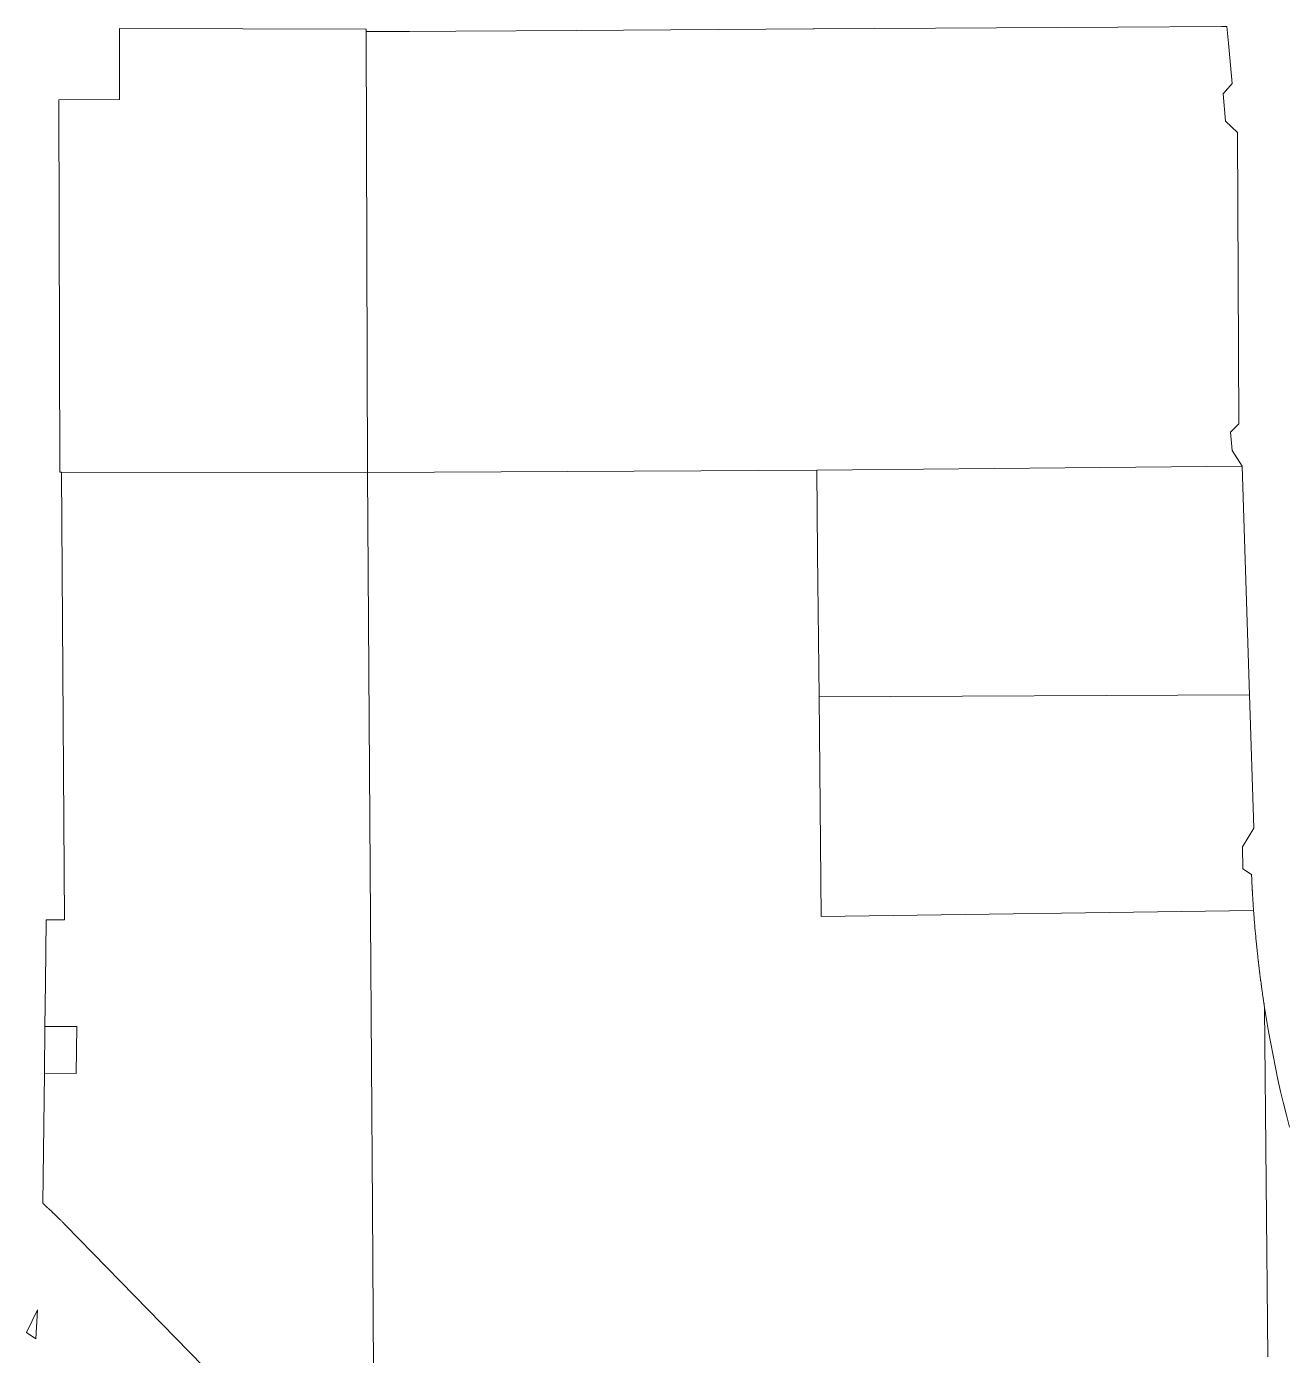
# Model space of a CAD drawing. Header units: feet. Extents: x 865220 to 2774701, y -2240498 to 961524.
# Drawn here: x 2758772 to 2762528, y 957301 to 961264 of the extents above; entities that cross this region are included whole.
import ezdxf

# ---------------------------------------------------------------- set-up
doc = ezdxf.new("R2010")
doc.units = ezdxf.units.FT
doc.header["$LTSCALE"] = 0.015
doc.header["$MEASUREMENT"] = 0
doc.layers.add('Parcels', color=7, linetype='Continuous', lineweight=0)

msp = doc.modelspace()

# ---------------------------------------------------------------- linework, layer by layer
at = {"layer": 'Parcels', "lineweight": 5, "ltscale": 100}
for p, q in [((2762025.5, 961262.4), (2761119.9, 961257.1)), ((2762334.7, 961264.2), (2762025.5, 961262.4)), ((2762351.1, 961264.3), (2762334.7, 961264.2)), ((2762355.7, 961215.3), (2762351.1, 961264.3)), ((2759049.4, 961254.8), (2759048.5, 961046.8)), ((2759784.6, 961257), (2759049.4, 961258.3)), ((2759049.4, 961258.3), (2759049.4, 961254.8)), ((2759784.6, 961256.1), (2759784.6, 961257)), ((2759784.6, 961257), (2759784.6, 961257)), ((2759784.6, 961255.2), (2759784.6, 961256.1)), ((2759784.6, 961254.3), (2759784.6, 961255.2)), ((2759784.6, 961250), (2759784.6, 961254.3)), ((2759784.6, 961249.2), (2759784.6, 961250)), ((2759784.8, 961249.2), (2759784.6, 961249.2)), ((2759784.6, 961248.3), (2759784.6, 961249.2)), ((2759788.8, 959935.6), (2759784.6, 961248.3)), ((2759913.7, 961249.9), (2759784.8, 961249.2)), ((2760052.2, 961250.7), (2759913.7, 961249.9)), ((2760410.4, 961252.9), (2760052.2, 961250.7)), ((2761117.4, 961257.1), (2760410.4, 961252.9)), ((2761119.9, 961257.1), (2761117.4, 961257.1)), ((2761119.9, 961257.1), (2761119.9, 961257.1)), ((2762366.8, 961094.2), (2762355.7, 961215.3)), ((2762339.6, 961063.6), (2762366.8, 961094.2)), ((2759048.5, 961046.8), (2758868, 961046.2)), ((2758868, 961046.2), (2758871.1, 959937.1)), ((2762347.2, 960982.4), (2762339.6, 961063.6)), ((2762382.3, 960948.3), (2762347.2, 960982.4)), ((2762386.9, 960079.4), (2762382.3, 960948.3)), ((2762362.1, 960054.3), (2762386.9, 960079.4)), ((2762366.9, 960000), (2762362.1, 960054.3)), ((2762396.4, 959953.2), (2762366.9, 960000)), ((2758871.1, 959937.1), (2758871.1, 959935.3)), ((2758871.1, 959935.3), (2758876.3, 959935.2)), ((2759788.7, 959934.7), (2758876.3, 959935.2)), ((2758876.3, 959935.2), (2758884.8, 958600.1)), ((2759788.8, 959934.7), (2759788.7, 959934.7)), ((2759788.7, 959934.7), (2759788.7, 959934.7)), ((2759788.7, 959934.7), (2759788.8, 959934.7)), ((2759788.8, 959935.6), (2759788.8, 959934.7)), ((2759797.4, 958604.9), (2759788.8, 959934.7)), ((2759788.8, 959934.7), (2759789.4, 959934.7)), ((2759789.4, 959934.7), (2760782, 959939.5)), ((2760782, 959939.5), (2761128.1, 959941.2)), ((2761129.1, 959941.3), (2761128.1, 959941.2)), ((2761130.6, 959693.2), (2761128.1, 959941.2)), ((2761128.1, 959941.2), (2761128.1, 959941.2)), ((2762396.4, 959953.2), (2761129.1, 959941.3)), ((2762418.3, 959271.1), (2762396.4, 959953.2)), ((2761134.9, 959265.6), (2761130.6, 959693.2)), ((2762418.3, 959271.1), (2761134.9, 959265.6)), ((2761134.9, 959265.6), (2761141.4, 958610)), ((2761141.4, 958610), (2761134.9, 959265.6)), ((2762431.1, 958873.9), (2762418.3, 959271.1)), ((2762418.3, 959271.1), (2762418.3, 959271.1)), ((2762397.9, 958817.8), (2762431.1, 958873.9)), ((2762398.7, 958752.2), (2762397.9, 958817.8)), ((2762424.4, 958735.4), (2762398.7, 958752.2)), ((2762424.6, 958730.4), (2762424.4, 958735.4)), ((2762424.8, 958726.1), (2762424.6, 958730.4)), ((2762424.9, 958724.7), (2762424.8, 958726.1)), ((2762424.9, 958723.6), (2762424.9, 958724.7)), ((2762425, 958722.1), (2762424.9, 958723.6)), ((2762425.2, 958717.9), (2762425, 958722.1)), ((2762425.3, 958714.4), (2762425.2, 958717.9)), ((2762425.4, 958713.9), (2762425.3, 958714.4)), ((2762425.5, 958711.8), (2762425.4, 958713.9)), ((2762425.5, 958710.8), (2762425.5, 958711.8)), ((2762425.7, 958707.1), (2762425.5, 958710.8)), ((2762425.9, 958703.5), (2762425.7, 958707.1)), ((2762425.9, 958703.1), (2762425.9, 958703.5)), ((2762426, 958699.9), (2762425.9, 958703.1)), ((2762426.1, 958699.8), (2762426, 958699.9)), ((2762426.2, 958697), (2762426.1, 958699.8)), ((2762426.4, 958693.3), (2762426.2, 958697)), ((2762426.4, 958692.4), (2762426.4, 958693.3)), ((2762426.6, 958690.1), (2762426.4, 958692.4)), ((2762426.7, 958688.1), (2762426.6, 958690.1)), ((2762426.8, 958686.4), (2762426.7, 958688.1)), ((2762427, 958682.5), (2762426.8, 958686.4)), ((2762427, 958681.6), (2762427, 958682.5)), ((2762427.2, 958679.2), (2762427, 958681.6)), ((2762427.4, 958676.3), (2762427.2, 958679.2)), ((2762427.4, 958676.1), (2762427.4, 958676.3)), ((2762427.6, 958672.7), (2762427.4, 958676.1)), ((2762427.7, 958670.9), (2762427.6, 958672.7)), ((2762427.8, 958668.9), (2762427.7, 958670.9)), ((2762427.9, 958666.4), (2762427.8, 958668.9)), ((2762428.1, 958664.4), (2762427.9, 958666.4)), ((2762428.2, 958662.7), (2762428.1, 958664.4)), ((2762428.3, 958660.1), (2762428.2, 958662.7)), ((2762428.4, 958659.2), (2762428.3, 958660.1)), ((2762428.6, 958655.8), (2762428.4, 958659.2)), ((2762428.8, 958652.6), (2762428.6, 958655.8)), ((2762428.8, 958652.3), (2762428.8, 958652.6)), ((2762429, 958649.4), (2762428.8, 958652.3)), ((2762429, 958649.3), (2762429, 958649.4)), ((2762429.3, 958645.8), (2762429, 958649.3)), ((2761141.4, 958610), (2762430.5, 958627.9)), ((2762429.5, 958642.4), (2762429.3, 958645.8)), ((2762429.6, 958640.8), (2762429.5, 958642.4)), ((2762429.7, 958638.9), (2762429.6, 958640.8)), ((2762429.7, 958638.6), (2762429.7, 958638.9)), ((2762429.9, 958636), (2762429.7, 958638.6)), ((2762430.1, 958633), (2762429.9, 958636)), ((2762430.3, 958630.4), (2762430.1, 958633)), ((2762430.4, 958629), (2762430.3, 958630.4)), ((2762430.5, 958627.9), (2762430.4, 958629)), ((2762431.1, 958619.2), (2762430.5, 958627.9)), ((2762431.3, 958617.2), (2762431.1, 958619.2)), ((2762431.4, 958616.3), (2762431.3, 958617.2)), ((2762431.9, 958609.3), (2762431.4, 958616.3)), ((2762432.2, 958605.3), (2762431.9, 958609.3)), ((2758830, 958600.2), (2758827.9, 958412.8)), ((2758884.8, 958600.1), (2758830, 958600.2)), ((2759797.4, 958604.9), (2759803, 957742)), ((2762432.2, 958604.7), (2762432.2, 958605.3)), ((2762432.6, 958600.8), (2762432.2, 958604.7)), ((2762433.1, 958593.5), (2762432.6, 958600.8)), ((2762433.2, 958593.1), (2762433.1, 958593.5)), ((2762433.3, 958592.1), (2762433.2, 958593.1)), ((2762434.1, 958582.1), (2762433.3, 958592.1)), ((2762434.1, 958581.7), (2762434.1, 958582.1)), ((2762434.1, 958581.5), (2762434.1, 958581.7)), ((2762434.7, 958574.8), (2762434.1, 958581.5)), ((2762435.1, 958569.9), (2762434.7, 958574.8)), ((2762435.3, 958567.9), (2762435.1, 958569.9)), ((2762436.1, 958559.9), (2762435.3, 958567.9)), ((2762436.2, 958558.4), (2762436.1, 958559.9)), ((2762436.2, 958558.1), (2762436.2, 958558.4)), ((2762436.7, 958552.4), (2762436.2, 958558.1)), ((2762437.3, 958546.8), (2762436.7, 958552.4)), ((2762437.3, 958546.3), (2762437.3, 958546.8)), ((2762437.5, 958544.9), (2762437.3, 958546.3)), ((2762438.2, 958537.4), (2762437.5, 958544.9)), ((2762438.4, 958535.2), (2762438.2, 958537.4)), ((2762438.5, 958534.5), (2762438.4, 958535.2)), ((2762438.9, 958529.6), (2762438.5, 958534.5)), ((2762439.5, 958523.6), (2762438.9, 958529.6)), ((2762439.6, 958522.7), (2762439.5, 958523.6)), ((2762439.7, 958522.4), (2762439.6, 958522.7)), ((2762440.5, 958514.6), (2762439.7, 958522.4)), ((2762440.7, 958512.1), (2762440.5, 958514.6)), ((2762440.9, 958511), (2762440.7, 958512.1)), ((2762441.3, 958506.6), (2762440.9, 958511)), ((2762442, 958500.5), (2762441.3, 958506.6)), ((2762442.1, 958499.6), (2762442, 958500.5)), ((2762442.1, 958499.2), (2762442.1, 958499.6)), ((2762442.8, 958493), (2762442.1, 958499.2)), ((2762443.2, 958489), (2762442.8, 958493)), ((2762443.4, 958487.4), (2762443.2, 958489)), ((2762443.4, 958487.2), (2762443.4, 958487.4)), ((2762444.1, 958481), (2762443.4, 958487.2)), ((2762444.5, 958477.4), (2762444.1, 958481)), ((2762444.7, 958476.1), (2762444.5, 958477.4)), ((2762444.8, 958475.6), (2762444.7, 958476.1)), ((2762445.5, 958469.5), (2762444.8, 958475.6)), ((2762445.9, 958465.9), (2762445.5, 958469.5)), ((2762446.1, 958463.9), (2762445.9, 958465.9)), ((2762446.3, 958462.7), (2762446.1, 958463.9)), ((2762447, 958456.7), (2762446.3, 958462.7)), ((2762447.3, 958454.3), (2762447, 958456.7)), ((2762447.5, 958452.1), (2762447.3, 958454.3)), ((2762447.8, 958450.4), (2762447.5, 958452.1)), ((2762448.6, 958443.5), (2762447.8, 958450.4)), ((2758827.9, 958412.8), (2758826.5, 958282.3)), ((2762448.7, 958442.8), (2762448.6, 958443.5)), ((2762449, 958440.3), (2762448.7, 958442.8)), ((2762449.4, 958436.9), (2762449, 958440.3)), ((2762450.1, 958431.3), (2762449.4, 958436.9)), ((2762450.3, 958430), (2762450.1, 958431.3)), ((2762450.5, 958428.6), (2762450.3, 958430)), ((2762451, 958424.4), (2762450.5, 958428.6)), ((2762451.6, 958419.7), (2762451, 958424.4)), ((2762451.8, 958418.3), (2762451.6, 958419.7)), ((2762452, 958416.8), (2762451.8, 958418.3)), ((2762452.7, 958412), (2762452, 958416.8)), ((2762453.2, 958408.2), (2762452.7, 958412)), ((2762453.5, 958405.8), (2762453.2, 958408.2)), ((2762453.6, 958405.1), (2762453.5, 958405.8)), ((2762454.3, 958399.8), (2762453.6, 958405.1)), ((2762454.7, 958396.7), (2762454.3, 958399.8)), ((2762455.1, 958394.4), (2762454.7, 958396.7)), ((2762455.2, 958393.4), (2762455.1, 958394.4)), ((2762455.8, 958389), (2762455.2, 958393.4)), ((2762456.4, 958385.2), (2762455.8, 958389)), ((2762456.6, 958383.4), (2762456.4, 958385.2)), ((2762456.9, 958381.6), (2762456.6, 958383.4)), ((2762457.5, 958377.1), (2762456.9, 958381.6)), ((2762458, 958373.7), (2762457.5, 958377.1)), ((2762458.3, 958371.3), (2762458, 958373.7)), ((2762458.6, 958369.9), (2762458.3, 958371.3)), ((2762459.2, 958365.2), (2762458.6, 958369.9)), ((2762459.7, 958362.2), (2762459.2, 958365.2)), ((2762460.1, 958359.6), (2762459.7, 958362.2)), ((2762460.3, 958358.2), (2762460.1, 958359.6)), ((2762461, 958353.4), (2762460.3, 958358.2)), ((2762461.4, 958350.7), (2762461, 958353.4)), ((2762461.6, 958349.5), (2762461.4, 958350.7)), ((2762462.1, 958346.5), (2762461.6, 958349.5)), ((2762462.2, 958345.6), (2762462.1, 958346.5)), ((2762463.2, 958339.2), (2762462.2, 958345.6)), ((2762472.6, 957296.9), (2762463.2, 958339.2)), ((2762468.9, 958303.2), (2762463.2, 958339.2)), ((2762475, 958267.3), (2762468.9, 958303.2)), ((2758826.5, 958282.3), (2758824.9, 958143.5)), ((2758921.7, 958282.1), (2758826.5, 958282.3)), ((2758921.7, 958282.1), (2758920.1, 958142.4)), ((2762481.5, 958231.4), (2762475, 958267.3)), ((2762488.4, 958195.6), (2762481.5, 958231.4)), ((2762495.6, 958159.9), (2762488.4, 958195.6)), ((2758824.9, 958143.5), (2758820.6, 957754.3)), ((2758824.9, 958143.5), (2758920.1, 958142.4)), ((2758824.9, 958143.5), (2758824.9, 958143.5)), ((2762503.2, 958124.2), (2762495.6, 958159.9)), ((2762511.2, 958088.6), (2762503.2, 958124.2)), ((2762519.5, 958053.1), (2762511.2, 958088.6)), ((2762528.2, 958017.7), (2762519.5, 958053.1)), ((2762537.2, 957982.4), (2762528.2, 958017.7)), ((2758820.6, 957754.3), (2758820.6, 957754.3)), ((2758820.6, 957754.3), (2758822.2, 957752.9)), ((2758822.2, 957752.9), (2758823, 957752.2)), ((2758823, 957752.2), (2758826.2, 957749.2)), ((2758826.2, 957749.2), (2758826.6, 957748.9)), ((2758826.6, 957748.9), (2758828, 957747.6)), ((2758828, 957747.6), (2758830, 957745.8)), ((2758830, 957745.8), (2758830.2, 957745.6)), ((2758830.2, 957745.6), (2758830.8, 957745.1)), ((2758830.8, 957745.1), (2758831.4, 957744.5)), ((2758831.4, 957744.5), (2758833.5, 957742.6)), ((2758833.5, 957742.6), (2758834.2, 957742)), ((2758834.2, 957742), (2758834.4, 957741.8)), ((2758834.4, 957741.8), (2758834.6, 957741.6)), ((2758834.6, 957741.6), (2758836.1, 957740.2)), ((2758836.1, 957740.2), (2758836.5, 957739.8)), ((2758836.5, 957739.8), (2758838.4, 957738.1)), ((2758838.4, 957738.1), (2758839.7, 957736.9)), ((2758839.7, 957736.9), (2758840.3, 957736.4)), ((2758840.3, 957736.4), (2758841.1, 957735.6)), ((2758841.1, 957735.6), (2758841.4, 957735.3)), ((2758841.4, 957735.3), (2758842.2, 957734.6)), ((2759806.1, 957260.2), (2759803, 957742)), ((2758842.2, 957734.6), (2758842.5, 957734.3)), ((2758842.5, 957734.3), (2758843.7, 957733.2)), ((2758843.7, 957733.2), (2758845.9, 957731.1)), ((2758845.9, 957731.1), (2758846.9, 957730.2)), ((2758846.9, 957730.2), (2758849.5, 957727.8)), ((2758849.5, 957727.8), (2758851.6, 957725.8)), ((2758851.6, 957725.8), (2758852.2, 957725.2)), ((2758852.2, 957725.2), (2758854.8, 957722.7)), ((2758854.8, 957722.7), (2758856, 957721.6)), ((2758856, 957721.6), (2758856.5, 957721.1)), ((2758856.5, 957721.1), (2758859.6, 957718.1)), ((2758859.6, 957718.1), (2758860.3, 957717.4)), ((2758860.3, 957717.4), (2758861, 957716.7)), ((2758861, 957716.7), (2758861.3, 957716.4)), ((2758861.3, 957716.4), (2758864.4, 957713.4)), ((2758864.4, 957713.4), (2758865.2, 957712.6)), ((2758865.2, 957712.6), (2758865.9, 957712)), ((2758865.9, 957712), (2758870, 957707.9)), ((2758870, 957707.9), (2758870.2, 957707.7)), ((2758870.2, 957707.7), (2758870.7, 957707.2)), ((2758870.7, 957707.2), (2758871.4, 957706.5)), ((2758871.4, 957706.5), (2758873.6, 957704.4)), ((2758873.6, 957704.4), (2758875.2, 957702.7)), ((2758875.2, 957702.7), (2758876.5, 957701.4)), ((2758876.5, 957701.4), (2758878.4, 957699.5)), ((2758878.4, 957699.5), (2758878.6, 957699.3)), ((2758878.6, 957699.3), (2758879.1, 957698.8)), ((2758879.1, 957698.8), (2758881.6, 957696.3)), ((2758881.6, 957696.3), (2758882.9, 957695)), ((2758882.9, 957695), (2758883.6, 957694.2)), ((2758883.6, 957694.2), (2758886.7, 957691.1)), ((2758886.7, 957691.1), (2759340.2, 957226.7)), ((2758804.8, 957437.1), (2758771.9, 957369.6)), ((2758799.4, 957351.2), (2758804.8, 957437.1)), ((2758771.9, 957369.6), (2758799.4, 957351.2)), ((2758799.4, 957351.2), (2758799.4, 957351.2))]:
    msp.add_line(p, q, dxfattribs=at)

doc.saveas('drawing.dxf')
